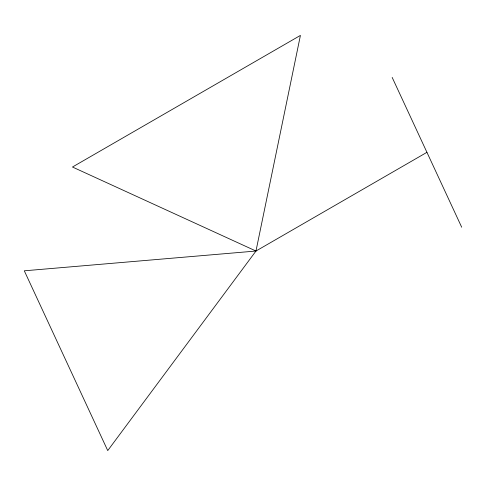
<?xml version="1.0" encoding="UTF-8"?>
<svg xmlns="http://www.w3.org/2000/svg" width="486" height="486" viewBox="0 0 486 486"><rect width="100%" height="100%" fill="white"/><g stroke="black" fill="none" stroke-linecap="round" stroke-linejoin="round"><path stroke-width="0.73" d="M255.976 251.031L24.3 270.811L107.734 450.589L255.976 251.031L300.421 35.411L72.469 167.02L255.976 251.031L426.933 152.325M392.172 77.42L461.7 227.229"/></g></svg>
